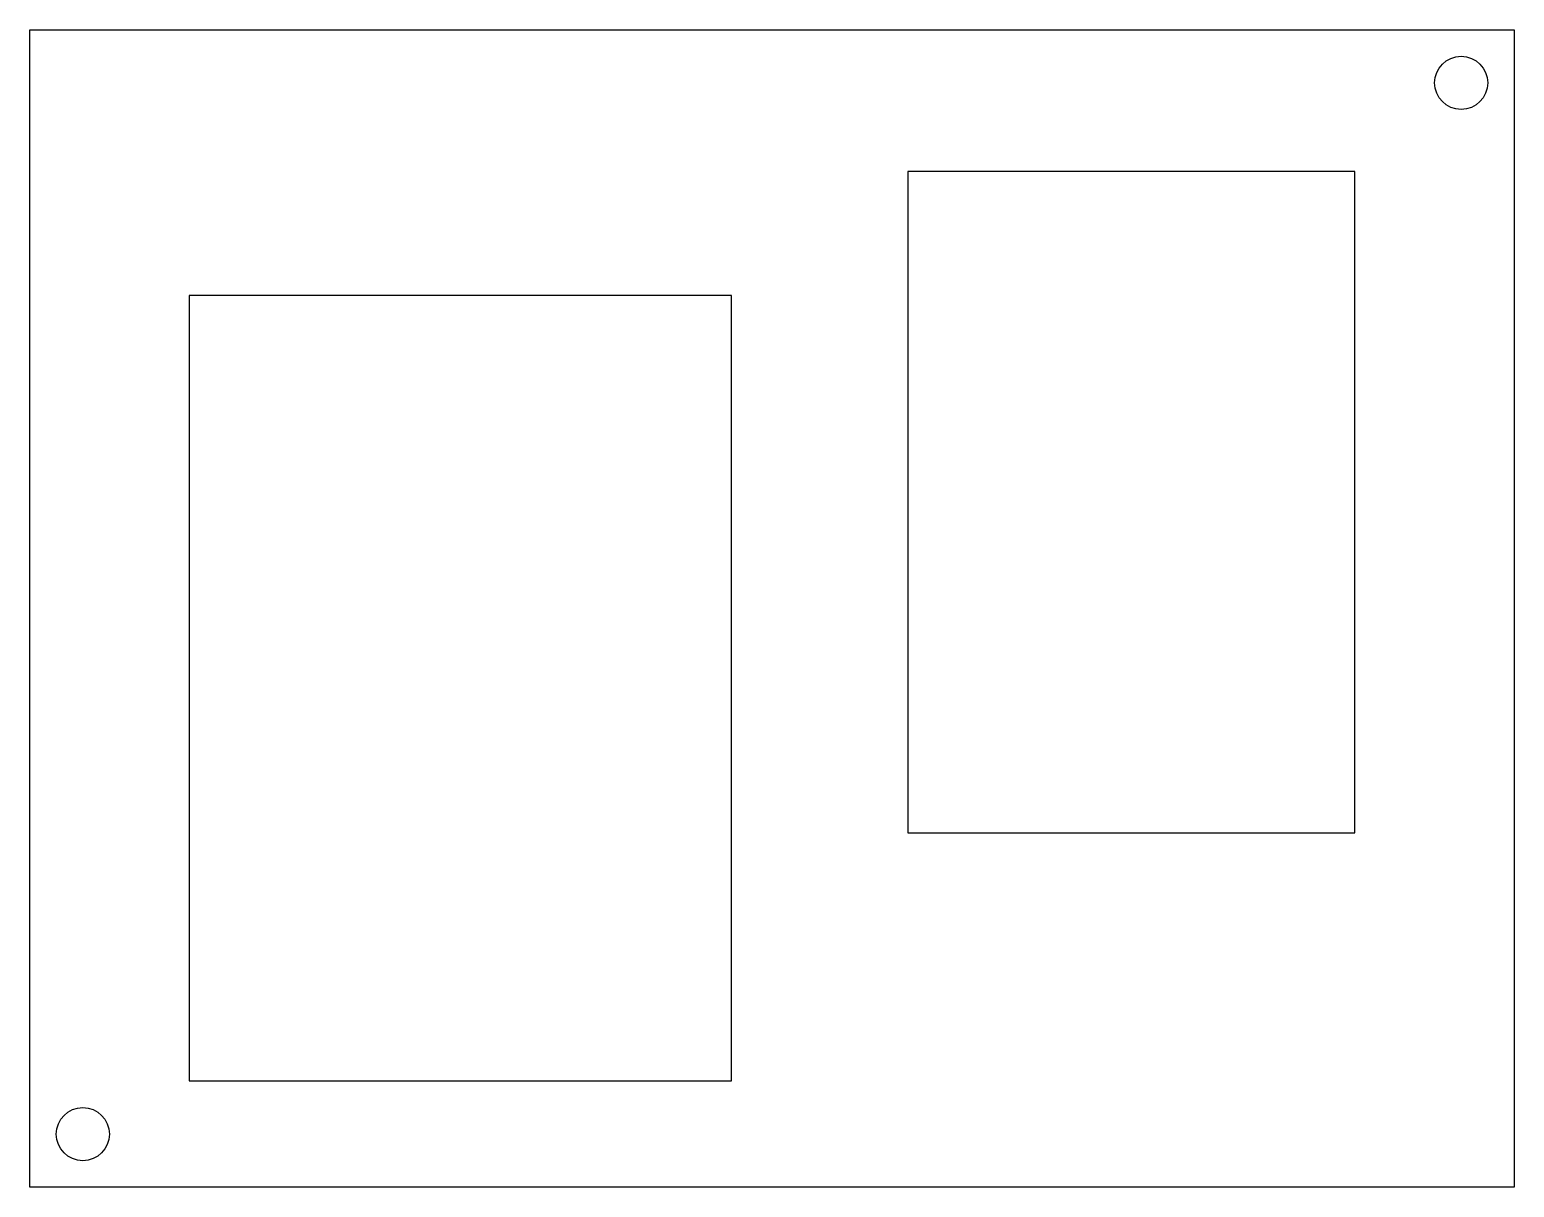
# Model space of a CAD drawing. Header units: millimetres. Extents: x -41.9 to 41.9, y -32.7 to 32.7.
import ezdxf

# ---------------------------------------------------------------- set-up
doc = ezdxf.new("R2010")
doc.units = ezdxf.units.MM
doc.layers.get('0').update_dxf_attribs({"linetype": 'CONTINUOUS'})

msp = doc.modelspace()

# ---------------------------------------------------------------- linework, layer by layer
for points in [[(41.91, -32.665), (-41.91, -32.665), (-41.91, 32.665), (41.91, 32.665)], [(32.91, 24.665), (7.66, 24.665), (7.66, -12.665), (32.91, -12.665)], [(-2.29, 17.665), (-32.91, 17.665), (-32.91, -26.665), (-2.29, -26.665)]]:
    msp.add_lwpolyline(points, close=True)
for centre in [(38.91, 29.665), (38.91, 29.665), (-38.91, -29.665), (-38.91, -29.665)]:
    msp.add_circle(centre, 1.5)

doc.saveas('drawing.dxf')
